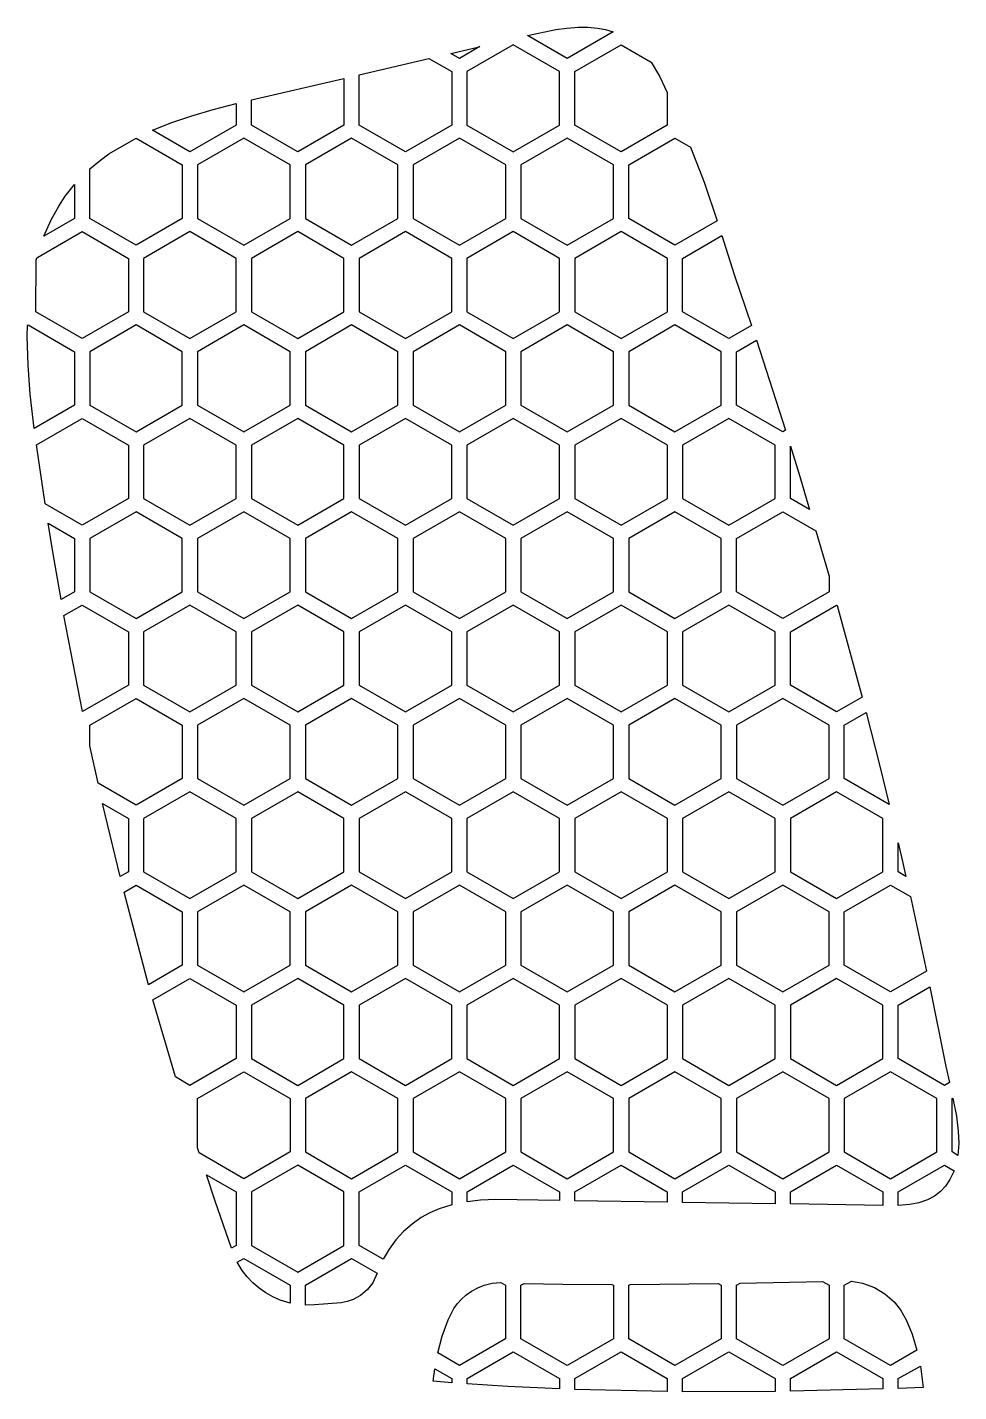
# Model space of a CAD drawing. Header units: millimetres. Extents: x 108.3 to 138.9, y -138.8 to -94.1.
import ezdxf

# ---------------------------------------------------------------- set-up
doc = ezdxf.new("R2010")
doc.units = ezdxf.units.MM

# ---------------------------------------------------------------- blocks, each defined once
blk = doc.blocks.new('HEX')
blk.add_lwpolyline([(1.516, 0.875), (0, 1.75), (-1.516, 0.875), (-1.516, -0.875), (0, -1.75), (1.516, -0.875)], close=True)

msp = doc.modelspace()

# ---------------------------------------------------------------- linework, layer by layer
for points in [[(124.731, -94.393), (125.664, -94.2), (126.026, -94.153), (126.392, -94.126), (126.712, -94.126), (127.024, -94.15), (127.285, -94.196), (127.544, -94.272), (126.033, -95.144), (124.731, -94.393)], [(128.785, -95.272), (129.061, -95.729), (129.314, -96.257), (129.314, -97.327), (127.799, -98.202), (126.283, -97.327), (126.283, -95.577), (127.799, -94.702), (128.785, -95.272)], [(119.221, -95.681), (121.506, -95.147), (122.252, -95.577), (122.252, -97.327), (120.736, -98.202), (119.221, -97.327), (119.221, -95.681)], [(122.217, -94.98), (123.104, -94.773), (123.174, -94.757), (122.502, -95.144), (122.217, -94.98)], [(115.693, -96.506), (118.721, -95.798), (118.721, -97.327), (117.205, -98.202), (115.69, -97.327), (115.693, -96.506)], [(112.45, -97.496), (113.084, -97.245), (113.7, -97.037), (114.431, -96.823), (115.19, -96.627), (115.19, -97.327), (113.674, -98.202), (112.45, -97.496)], [(110.393, -98.766), (110.745, -98.474), (111.017, -98.275), (111.909, -97.761), (113.424, -98.636), (113.424, -100.386), (111.909, -101.261), (110.393, -100.386), (110.393, -98.766)], [(130.075, -98.055), (130.519, -99.195), (130.945, -100.463), (129.564, -101.261), (128.049, -100.386), (128.049, -98.636), (129.564, -97.761), (130.075, -98.055)], [(108.887, -100.966), (109.124, -100.431), (109.375, -99.982), (109.591, -99.658), (109.893, -99.275), (109.893, -100.386), (108.887, -100.966)], [(108.635, -101.756), (108.655, -101.677), (110.143, -100.819), (111.659, -101.694), (111.659, -103.444), (110.143, -104.319), (108.628, -103.444), (108.635, -101.756)], [(131.1, -100.951), (131.507, -102.225), (132.07, -103.891), (131.33, -104.319), (129.814, -103.444), (129.814, -101.694), (131.1, -100.951)], [(108.574, -107.263), (108.444, -106.146), (108.371, -105.197), (108.346, -104.248), (108.353, -103.891), (108.378, -103.877), (109.893, -104.752), (109.893, -106.502), (108.574, -107.263)], [(132.231, -104.375), (133.183, -107.326), (133.095, -107.377), (131.58, -106.502), (131.58, -104.752), (132.231, -104.375)], [(108.931, -109.735), (108.647, -107.798), (110.143, -106.935), (111.659, -107.81), (111.659, -109.56), (110.143, -110.435), (108.931, -109.735)], [(133.345, -107.847), (133.618, -108.735), (133.977, -109.924), (133.345, -109.56), (133.345, -107.847)], [(109.452, -112.872), (109.183, -111.309), (109.031, -110.37), (109.893, -110.868), (109.893, -112.618), (109.452, -112.872)], [(134.183, -110.621), (134.611, -112.1), (134.611, -112.618), (133.095, -113.493), (131.58, -112.618), (131.58, -110.868), (133.095, -109.993), (134.183, -110.621)], [(110.158, -116.542), (109.546, -113.395), (110.143, -113.051), (111.659, -113.926), (111.659, -115.676), (110.158, -116.542)], [(134.882, -113.063), (135.695, -116.069), (134.861, -116.551), (133.345, -115.676), (133.345, -113.926), (134.861, -113.051), (134.882, -113.063)], [(110.664, -118.89), (110.393, -117.659), (110.393, -116.984), (111.909, -116.109), (113.424, -116.984), (113.424, -118.734), (111.909, -119.609), (110.664, -118.89)], [(135.825, -116.571), (136.271, -118.329), (136.578, -119.58), (135.111, -118.734), (135.111, -116.984), (135.825, -116.571)], [(111.389, -121.947), (111.057, -120.589), (110.815, -119.555), (111.659, -120.042), (111.659, -121.792), (111.389, -121.947)], [(136.876, -120.839), (137.019, -121.452), (137.13, -121.938), (136.876, -121.792), (136.876, -120.839)], [(112.321, -125.486), (111.515, -122.452), (111.909, -122.225), (113.424, -123.1), (113.424, -124.85), (112.321, -125.486)], [(137.28, -122.602), (137.809, -125.042), (136.626, -125.725), (135.111, -124.85), (135.111, -123.1), (136.626, -122.225), (137.28, -122.602)], [(113.198, -128.508), (112.46, -125.984), (113.674, -125.283), (115.19, -126.158), (115.19, -127.908), (113.674, -128.783), (113.198, -128.508)], [(137.917, -125.557), (138.439, -128.164), (138.556, -128.688), (138.392, -128.783), (136.876, -127.908), (136.876, -126.158), (137.917, -125.557)], [(113.979, -130.997), (113.924, -130.828), (113.924, -129.216), (115.44, -128.341), (116.955, -129.216), (116.955, -130.966), (115.44, -131.841), (113.979, -130.997)], [(138.672, -129.198), (138.786, -129.795), (138.845, -130.279), (138.86, -130.688), (138.833, -131.076), (138.642, -130.966), (138.642, -129.216), (138.672, -129.198)], [(115.031, -134.115), (114.503, -132.581), (114.212, -131.709), (115.19, -132.274), (115.19, -134.024), (115.031, -134.115)], [(122.252, -132.699), (121.844, -132.828), (121.529, -132.96), (121.25, -133.115), (120.95, -133.326), (120.672, -133.571), (120.42, -133.845), (120.197, -134.144), (120.002, -134.475), (119.221, -134.024), (119.221, -132.274), (120.736, -131.399), (122.252, -132.274), (122.252, -132.699)], [(125.782, -132.56), (123.7, -132.524), (123.189, -132.544), (122.752, -132.594), (122.752, -132.274), (124.267, -131.399), (125.783, -132.274), (125.782, -132.56)], [(129.314, -132.608), (126.283, -132.567), (126.283, -132.274), (127.799, -131.399), (129.314, -132.274), (129.314, -132.608)], [(132.845, -132.659), (129.814, -132.615), (129.814, -132.274), (131.33, -131.399), (132.845, -132.274), (132.845, -132.659)], [(136.37, -132.719), (133.345, -132.666), (133.345, -132.274), (134.861, -131.399), (136.376, -132.274), (136.37, -132.719)], [(138.709, -131.584), (138.574, -131.871), (138.429, -132.085), (138.265, -132.261), (138.062, -132.415), (137.838, -132.531), (137.556, -132.626), (137.257, -132.684), (136.876, -132.718), (136.876, -132.274), (138.392, -131.399), (138.709, -131.584)], [(116.955, -135.914), (116.632, -135.815), (116.388, -135.709), (116.156, -135.579), (115.938, -135.426), (115.737, -135.252), (115.552, -135.057), (115.388, -134.844), (115.227, -134.58), (115.44, -134.457), (116.955, -135.332), (116.955, -135.914)], [(119.804, -134.938), (119.663, -135.251), (119.495, -135.472), (119.266, -135.668), (119.022, -135.801), (118.829, -135.868), (118.626, -135.907), (117.755, -135.977), (117.455, -135.982), (117.455, -135.332), (118.971, -134.457), (119.804, -134.938)], [(121.791, -137.543), (121.933, -136.996), (122.132, -136.459), (122.321, -136.095), (122.437, -135.932), (122.568, -135.785), (122.715, -135.654), (122.901, -135.521), (123.102, -135.413), (123.315, -135.329), (123.571, -135.267), (123.858, -135.24), (124.017, -135.332), (124.017, -137.082), (122.502, -137.957), (121.791, -137.543)], [(124.629, -135.27), (125.886, -135.296), (127.499, -135.303), (127.549, -135.332), (127.549, -137.082), (126.033, -137.957), (124.517, -137.082), (124.517, -135.332), (124.629, -135.27)], [(128.102, -135.301), (130.978, -135.273), (131.08, -135.332), (131.08, -137.082), (129.564, -137.957), (128.049, -137.082), (128.049, -135.332), (128.102, -135.301)], [(131.701, -135.262), (134.402, -135.211), (134.611, -135.332), (134.611, -137.082), (133.095, -137.957), (131.58, -137.082), (131.58, -135.332), (131.701, -135.262)], [(135.345, -135.202), (135.713, -135.264), (136.096, -135.401), (136.444, -135.607), (136.748, -135.875), (136.957, -136.137), (137.148, -136.48), (137.335, -136.934), (137.493, -137.456), (136.626, -137.957), (135.111, -137.082), (135.111, -135.332), (135.345, -135.202)], [(125.783, -138.728), (124.094, -138.65), (122.752, -138.565), (122.752, -138.39), (124.267, -137.515), (125.783, -138.39), (125.783, -138.728)], [(129.314, -138.814), (126.283, -138.746), (126.283, -138.39), (127.799, -137.515), (129.314, -138.39), (129.314, -138.814)], [(132.845, -138.81), (129.814, -138.818), (129.814, -138.39), (131.33, -137.515), (132.845, -138.39), (132.845, -138.81)], [(136.376, -138.727), (133.345, -138.803), (133.345, -138.39), (134.861, -137.515), (136.376, -138.39), (136.376, -138.727)], [(121.645, -138.476), (121.696, -138.069), (122.252, -138.39), (122.252, -138.527), (121.645, -138.476)], [(137.606, -137.978), (137.695, -138.676), (136.876, -138.709), (136.876, -138.39), (137.606, -137.978)]]:
    msp.add_lwpolyline(points, close=True)

# ---------------------------------------------------------------- block references
for p in [(124.267, -96.452), (115.44, -99.511), (118.971, -99.511), (122.502, -99.511), (126.033, -99.511), (113.674, -102.569), (117.205, -102.569), (120.736, -102.569), (124.267, -102.569), (127.799, -102.569), (111.909, -105.627), (115.44, -105.627), (118.971, -105.627), (122.502, -105.627), (126.033, -105.627), (129.564, -105.627), (113.674, -108.685), (117.205, -108.685), (120.736, -108.685), (124.267, -108.685), (127.799, -108.685), (131.33, -108.685), (111.909, -111.743), (115.44, -111.743), (118.971, -111.743), (122.502, -111.743), (126.033, -111.743), (129.564, -111.743), (113.674, -114.801), (117.205, -114.801), (120.736, -114.801), (124.267, -114.801), (127.799, -114.801), (131.33, -114.801), (115.44, -117.859), (118.971, -117.859), (122.502, -117.859), (126.033, -117.859), (129.564, -117.859), (133.095, -117.859), (113.674, -120.917), (117.205, -120.917), (120.736, -120.917), (124.267, -120.917), (127.799, -120.917), (131.33, -120.917), (134.861, -120.917), (115.44, -123.975), (118.971, -123.975), (122.502, -123.975), (126.033, -123.975), (129.564, -123.975), (133.095, -123.975), (117.205, -127.033), (120.736, -127.033), (124.267, -127.033), (127.799, -127.033), (131.33, -127.033), (134.861, -127.033), (118.971, -130.091), (122.502, -130.091), (126.033, -130.091), (129.564, -130.091), (133.095, -130.091), (136.626, -130.091), (117.205, -133.149)]:
    msp.add_blockref('HEX', p)

doc.saveas('drawing.dxf')
